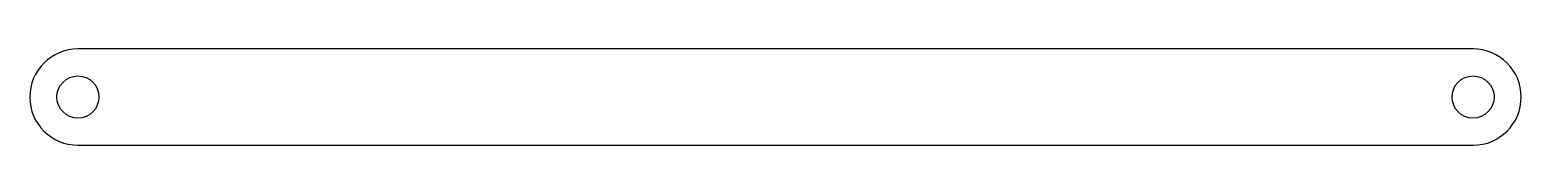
# Model space of a CAD drawing. Header units: millimetres. Extents: x -62 to 62, y -84 to -76.
import ezdxf

# ---------------------------------------------------------------- set-up
doc = ezdxf.new("R2010")
doc.units = ezdxf.units.MM
doc.layers.get('0').update_dxf_attribs({"linetype": 'CONTINUOUS'})

msp = doc.modelspace()

# ---------------------------------------------------------------- linework, layer by layer
msp.add_lwpolyline([(-58, -75.61, 1), (-58, -83.61), (58, -83.61, 1), (58, -75.61)], format="xyb", close=True)
for centre in [(-58, -79.61), (58, -79.61)]:
    msp.add_circle(centre, 1.75)

doc.saveas('drawing.dxf')
